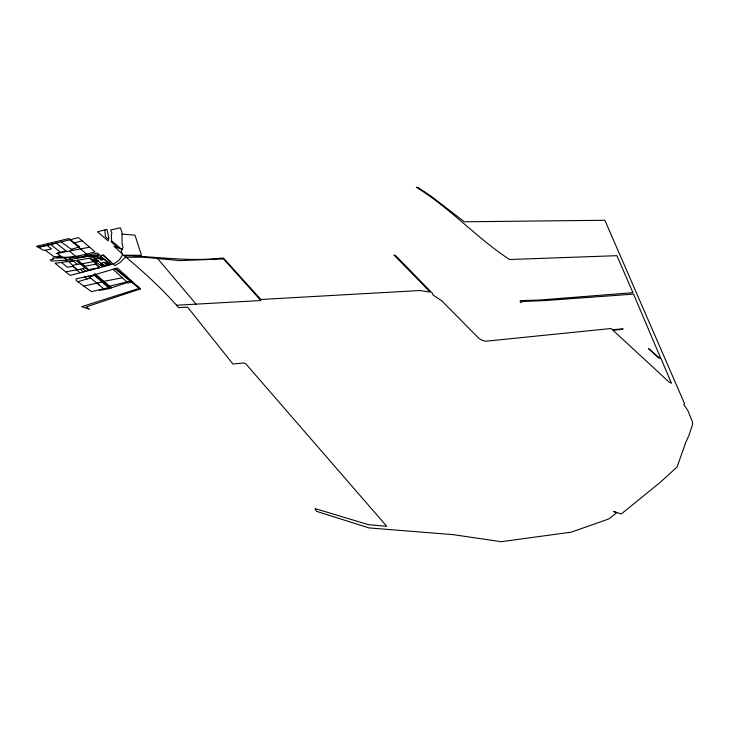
<?xml version="1.0" encoding="UTF-8"?>
<svg xmlns="http://www.w3.org/2000/svg" width="729" height="729" viewBox="0 0 729 729"><rect width="100%" height="100%" fill="white"/><g stroke="black" fill="none" stroke-linecap="round" stroke-linejoin="round"><path stroke-width="1.09" d="M122.062 234.1L134.993 235.166L141.453 255.35L123.001 255.159L121.224 251.733L123.046 247.368C120.431 241.017 124.039 233.845 120.185 227.822L110.626 229.99L111.911 233.116C110.307 235.722 112.64 239.522 110.999 241.682L117.907 247.769M108.566 239.44L108.94 238.274L106.953 229.416L97.495 231.722L108.102 240.898L108.566 239.44L105.404 236.533L104.803 229.99M93.968 274.979L76.153 278.87L76.153 280.483L91.435 291.646L108.566 287.663L93.968 274.979L117.369 267.99L140.415 288.939L86.241 306.882L89.603 309.351L81.721 306.699L139.175 288.365L114.872 268.655M111.4 264.454L100.155 256.016L103.308 254.922L112.977 263.953L100.037 267.589L89.986 258.166L77.566 260.189L84.61 266.24L96.356 264.135L94.825 262.677M61.582 262.495L55.058 263.251L65.656 271.789L80.308 269.302L84.928 267.725L88.656 270.587L99.755 267.661L95.69 264.126M77.93 281.777L90.387 277.895M99.317 289.695L99.791 290.333L108.238 288.875L127.192 282.597L127.894 283.107L131.548 282.159M102.06 263.716L100.711 264.153L103.737 266.422L105.076 265.994L101.331 263.169L104.019 262.312L107.764 265.128L110.425 264.262L107.418 262.003L104.748 262.859M107.591 262.285L105.851 262.841L107.819 264.317M101.158 256.763L98.889 257.492L97.823 256.663C82.678 255.751 67.679 258.54 52.543 257.948L53.664 259.205L50.119 259.943L51.695 261.11L65.546 260.18L86.222 256.699M102.789 258.677L101.039 259.223L99.08 257.747M61.236 241.964L72.654 250.375L66.877 251.56L56.169 243.14L38.327 247.341L43.94 250.448L45.271 250.238L53.518 256.398C67.314 258.968 81.739 255.578 95.034 251.888L78.55 237.672L38.327 247.341L36.45 246.311L68.963 238.529L79.698 246.876L71.205 249.309L72.654 250.375L89.612 247.204M65.929 250.831L56.689 253.464L66.877 251.56M65.656 271.789L70.157 275.389L88.656 270.587M110.425 288.146L94.077 274.131L95.098 273.867L111.583 287.755L109.724 286.196L130.218 281.066M103.755 288.775L88.346 276.236L89.02 276.783L94.442 275.416M101.787 282.05L83.826 286.087M82.231 240.852L73.665 242.967L69.82 239.859M87.68 255.196L97.276 253.136L99.745 254.922L96.884 255.952L84.282 255.879L87.68 255.196L88.656 256.143M45.271 250.238L51.504 248.972L46.875 245.318M126.873 281.968L122.317 277.758L102.743 281.567L94.706 274.678M72.608 265.338L73.392 266.377L72.818 266.45L77.128 269.694L73.392 266.377L67.196 267.16L61.427 262.358L68.572 261.41L72.608 265.338L80.199 263.871L84.928 267.725M81.812 263.862L93.631 261.556L89.986 258.166L97.823 256.663M62.858 257.328L60.197 255.87L57.29 256.435L58.202 257.127M99.755 267.661L90.177 269.311L91.034 269.967M88.956 256.134L99.217 254.539M65.546 260.18L67.205 261.583L75.944 260.463L80.199 263.871M68.572 261.41L73.037 260.854M176.491 305.232L260.845 300.539L223.539 258.959L180.209 260.608L143.449 257.2L125.233 257.246L120.349 262.358L114.772 265.602L113.296 264.253L119.301 259.998L122.162 255.432L124.094 255.551C156.462 256.617 188.547 261.775 220.951 258.175L223.502 258.084L260.845 299.473L419.758 290.534L430.228 292.047L393.942 255.05L395.391 255.478L409.005 269.302L432.534 293.432L432.953 294.935L441.674 300.749L478.889 338.347L481.587 340.06L485.596 341.236L611.102 328.506L612.488 329.781L622.757 328.806L623.231 329.244L612.98 330.264L669.104 382.087L671.482 383.244L661.021 358.522L658.806 358.03L648.564 348.662L658.524 357.21L660.447 357.565L633.547 294.115L545.702 300.521L522.082 301.524L521.417 302.663L520.233 302.061L520.36 300.63L538.275 300.12L632.936 292.693L616.916 255.679L509.553 259.506C476.602 238 450.103 207.883 416.341 187.307L417.79 187.307L430.957 196.101L464.391 221.798L604.87 220.267L684.549 403.647L683.729 404.303L688.085 411.028L692.55 422.009L692.504 424.715L688.905 435.441L685.734 442.494L677.05 467.043L660.027 482.507L621.29 513.963L613.417 511.421L616.716 512.687L608.97 518.875L571.272 532.161L501.124 541.693L453.119 534.639L369.029 527.924L316.623 511.366L314.964 508.578L368.491 524.652L386.753 526.311L245.6 363.561L243.34 363.024L232.906 363.99L187.544 307.137L178.632 307.647C162.148 288.602 143.331 271.717 124.094 255.551M122.226 249.382L113.952 246.293L122.399 254.002M64.562 258.084L67.451 259.816M110.899 262.012L102.753 255.114M99.481 257.465L102.479 259.715M106.088 262.431L109.095 264.691M95.226 258.959L103.992 265.556M94.087 259.159L97.094 261.429M91.471 275.717L91.927 276.072M50.602 244.452L61.036 252.717M115.583 268.463L140.415 288.939M68.872 257.51L77.456 264.399M82.514 268.527L85.894 271.306M73.665 242.967L86.951 254.375M89.476 270.368L77.566 260.189M111.592 240.734L121.306 249.036M69.765 251.259L75.315 256.07M76.6 269.757L80.126 272.828M84.518 276.665L87.17 278.997M80.308 269.302L83.288 272.017M112.959 269.165L122.317 277.758M57.482 253.382L60.197 255.87M76.272 256.872L77.502 258.166M157.428 258.312L196.065 304.121M97.65 283.052L99.49 285.321M109.56 263.761L101.778 266.267L93.002 259.661L100.83 257.2L109.56 263.761M98.442 261L95.745 261.857L92.729 259.588L95.435 258.731L98.442 261M103.819 259.296L101.14 260.144L98.133 257.884L100.821 257.045L103.819 259.296"/></g></svg>
